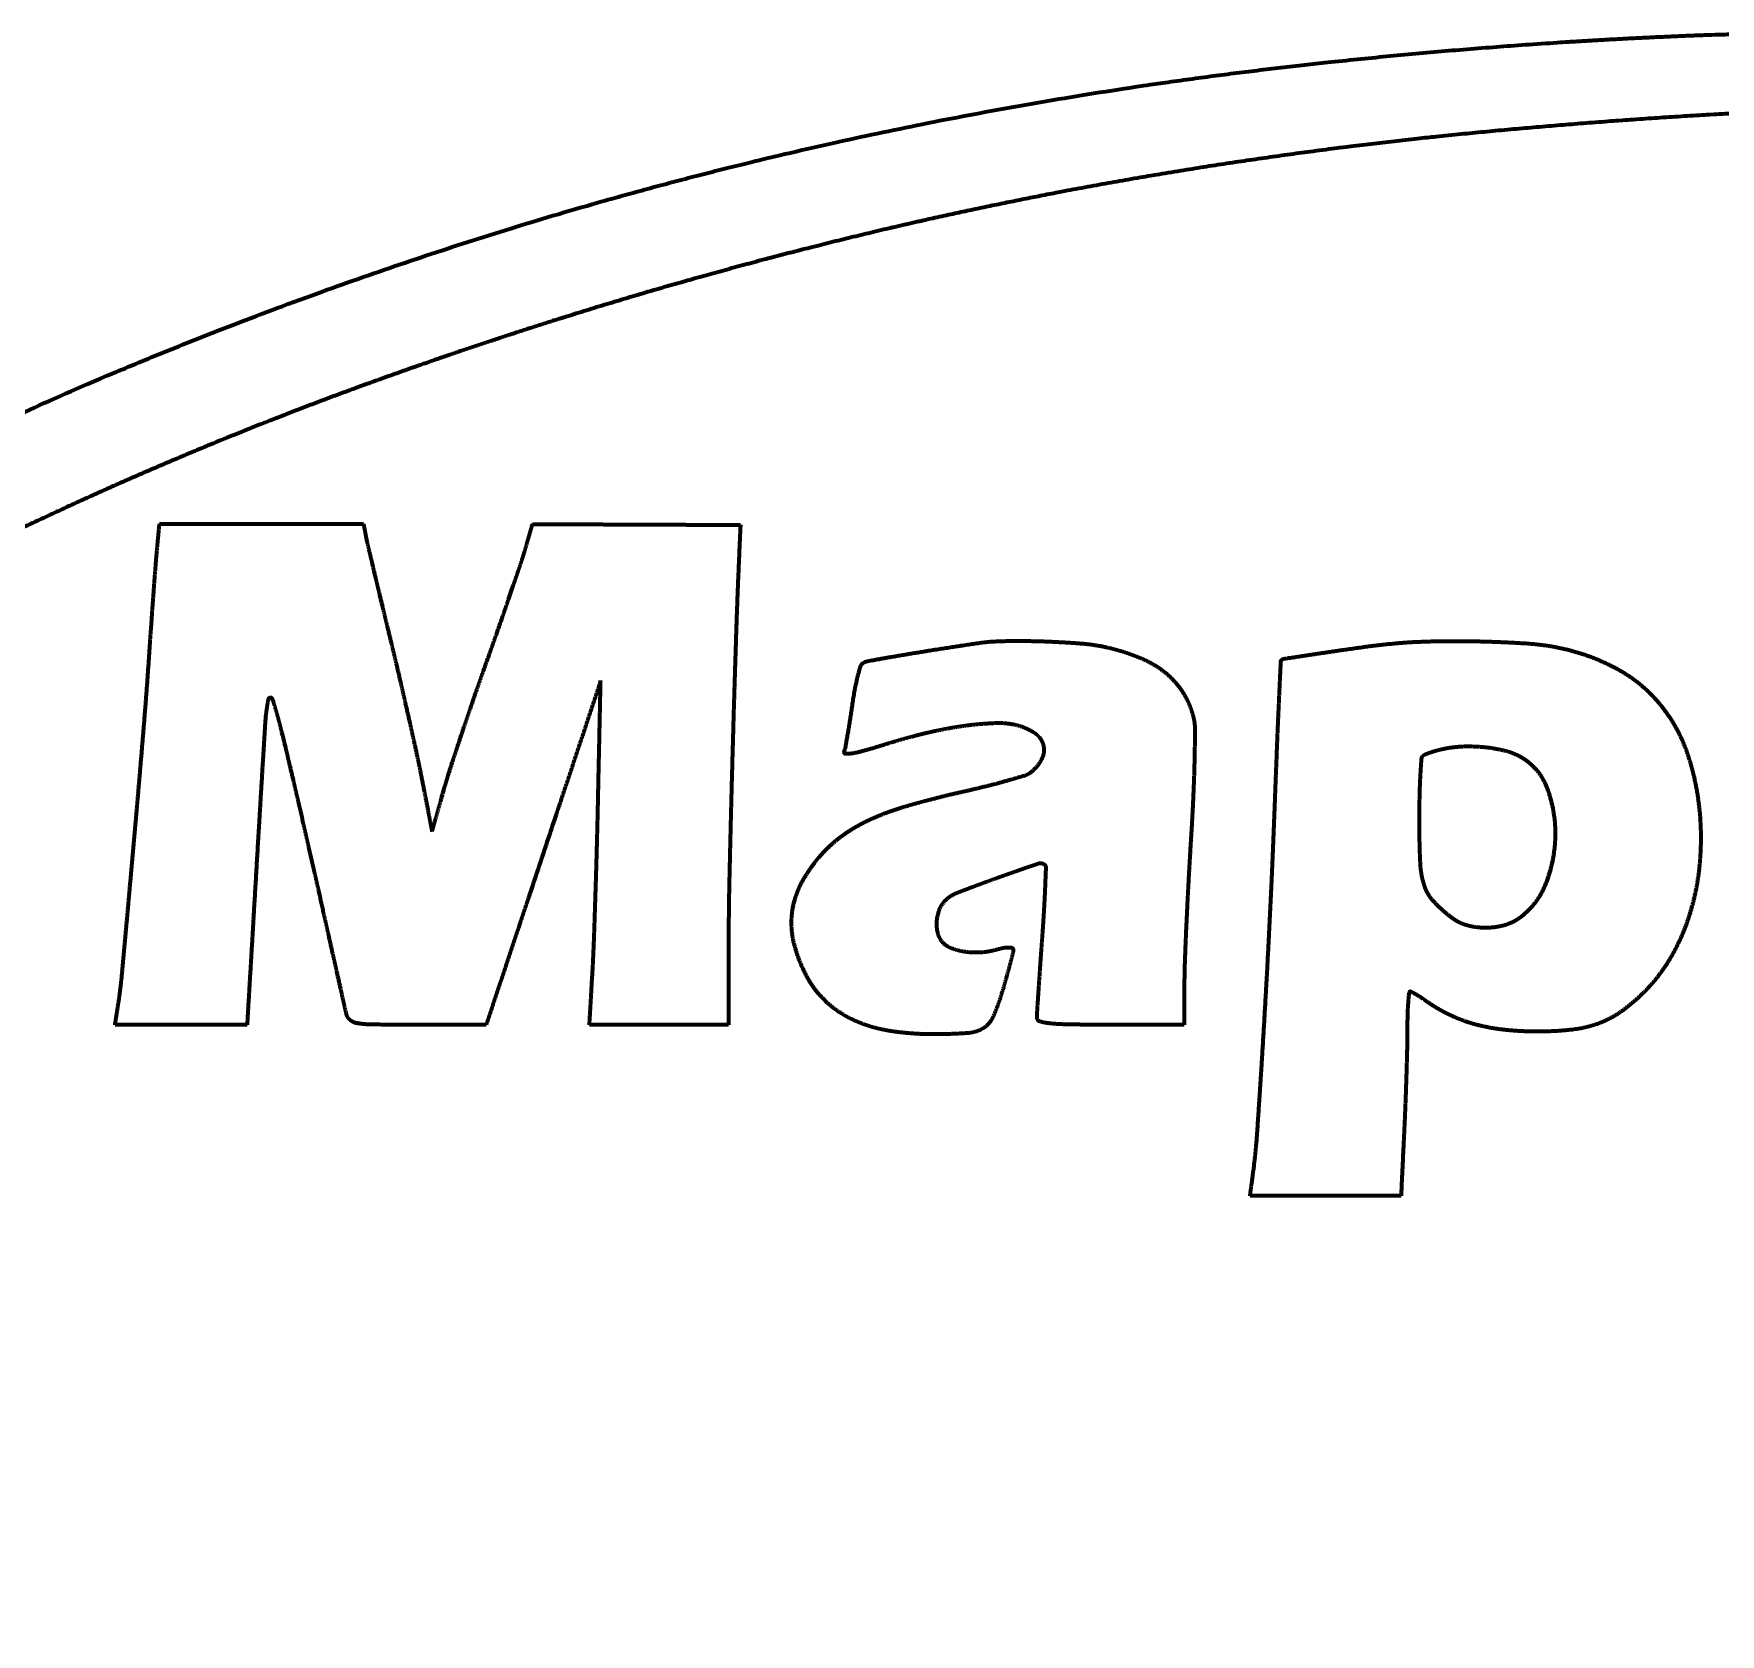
# Model space of a CAD drawing. Header units: inches. Extents: x -3022 to 7311, y 343 to 5680.
# Drawn here: x 3211.66 to 3241.74, y 2512.69 to 2541.22 of the extents above; entities that cross this region are included whole.
import ezdxf

# ---------------------------------------------------------------- set-up
doc = ezdxf.new("R2010")
doc.units = ezdxf.units.IN

msp = doc.modelspace()

# ---------------------------------------------------------------- linework, layer by layer
at = {"linetype": 'Continuous', "lineweight": 70}
for points, weights, degree, knots in [([(3271.572, 2537.435), (3271.515, 2537.448), (3271.459, 2537.461), (3271.138, 2537.533), (3270.873, 2537.585), (3269.872, 2537.755), (3269.138, 2537.878), (3267.655, 2538.123), (3266.906, 2538.245), (3265.599, 2538.453), (3265.041, 2538.538), (3262.69, 2538.878), (3260.894, 2539.103), (3257.345, 2539.477), (3255.593, 2539.625), (3252.167, 2539.841), (3250.492, 2539.91), (3247.255, 2539.971), (3245.693, 2539.958), (3241.908, 2539.823), (3239.686, 2539.678), (3235.426, 2539.274), (3233.391, 2539.003), (3229.408, 2538.319), (3227.463, 2537.907), (3223.568, 2536.919), (3221.62, 2536.349), (3218.828, 2535.418), (3217.966, 2535.115), (3216.294, 2534.496), (3215.485, 2534.178), (3213.867, 2533.507), (3213.057, 2533.154), (3211.386, 2532.386), (3210.523, 2531.974), (3208.566, 2531.004), (3207.476, 2530.44), (3205.346, 2529.295), (3204.307, 2528.712), (3202.045, 2527.387), (3200.821, 2526.646), (3197.877, 2524.811), (3196.152, 2523.723), (3193.077, 2521.762), (3191.718, 2520.902), (3189.491, 2519.5), (3188.621, 2518.965), (3187.069, 2518.033), (3186.386, 2517.638), (3185.019, 2516.873), (3184.334, 2516.505), (3182.812, 2515.718), (3181.967, 2515.315), (3180.31, 2514.588), (3179.497, 2514.269), (3177.906, 2513.716), (3177.129, 2513.482), (3175.614, 2513.094), (3174.877, 2512.947), (3173.758, 2512.784), (3173.38, 2512.747), (3172.539, 2512.704), (3172.076, 2512.693), (3171.155, 2512.693), (3170.697, 2512.705), (3169.882, 2512.747), (3169.526, 2512.785), (3168.184, 2512.998), (3167.211, 2513.232), (3166.261, 2513.544), (3165.329, 2513.849), (3164.427, 2514.232), (3163.561, 2514.689), (3162.67, 2515.159), (3161.822, 2515.701), (3160.162, 2516.963), (3159.349, 2517.672), (3158.153, 2518.864), (3157.734, 2519.306), (3156.948, 2520.183), (3156.584, 2520.62), (3155.878, 2521.53), (3155.536, 2522.004), (3154.843, 2523.035), (3154.489, 2523.59), (3153.946, 2524.488), (3153.751, 2524.828), (3153.3, 2525.66), (3153.04, 2526.149), (3152.507, 2527.174), (3152.23, 2527.708), (3151.954, 2528.243), (3151.936, 2528.278), (3151.942, 2528.317), (3151.97, 2528.344), (3151.976, 2528.351), (3151.986, 2528.35), (3151.991, 2528.342), (3152.047, 2528.253), (3152.102, 2528.164), (3152.22, 2527.972), (3152.283, 2527.868), (3152.417, 2527.637), (3152.49, 2527.511), (3153.22, 2526.215), (3153.937, 2525.079), (3155.439, 2522.939), (3156.228, 2521.942), (3157.861, 2520.11), (3158.702, 2519.278), (3160.406, 2517.788), (3161.275, 2517.146), (3162.643, 2516.299), (3163.105, 2516.04), (3164.061, 2515.56), (3164.554, 2515.337), (3165.546, 2514.939), (3166.044, 2514.763), (3167.019, 2514.465), (3167.495, 2514.347), (3167.978, 2514.254), (3169.336, 2513.992), (3170.716, 2513.903), (3172.097, 2513.989), (3173.532, 2514.078), (3174.948, 2514.328), (3176.327, 2514.735), (3177.962, 2515.217), (3179.547, 2515.844), (3183.027, 2517.595), (3184.94, 2518.662), (3187.152, 2520.023), (3187.497, 2520.239), (3188.252, 2520.719), (3188.664, 2520.983), (3189.697, 2521.651), (3190.32, 2522.056), (3192.134, 2523.24), (3193.326, 2524.019), (3195.578, 2525.491), (3196.641, 2526.178), (3198.591, 2527.422), (3199.479, 2527.977), (3201.181, 2529.016), (3201.994, 2529.501), (3203.64, 2530.456), (3204.471, 2530.927), (3205.837, 2531.681), (3206.372, 2531.964), (3207.63, 2532.603), (3208.353, 2532.963), (3209.796, 2533.67), (3210.517, 2534.016), (3211.76, 2534.602), (3212.283, 2534.836), (3215.009, 2535.995), (3217.248, 2536.826), (3221.782, 2538.271), (3224.072, 2538.881), (3228.762, 2539.893), (3231.157, 2540.294), (3236.115, 2540.888), (3238.671, 2541.092), (3241.836, 2541.219), (3242.44, 2541.228), (3243.989, 2541.216), (3244.933, 2541.202), (3246.835, 2541.161), (3247.794, 2541.133), (3249.439, 2541.075), (3250.124, 2541.037), (3250.809, 2540.987)], [0.500028842012, 0.500028842012, 0.500028842012, 0.49990993454, 0.49990993454, 0.500028206926, 0.500028206926, 0.500027327896, 0.500027327896, 0.500020306907, 0.500020306907, 0.49996674968, 0.49996674968, 0.499954897266, 0.499954897266, 0.499947872216, 0.499947872216, 0.499905551037, 0.499905551037, 0.499883055807, 0.499883055807, 0.499792231719, 0.499792231719, 0.499773940632, 0.499773940632, 0.499803958143, 0.499803958143, 0.499983511469, 0.499983511469, 0.499967570397, 0.499967570397, 0.499969836855, 0.499969836855, 0.49999224639, 0.49999224639, 0.499982937989, 0.499982937989, 0.499973806451, 0.499973806451, 0.499996723387, 0.499996723387, 0.500024715037, 0.500024715037, 0.500027453769, 0.500027453769, 0.500010452456, 0.500010452456, 0.499988344513, 0.499988344513, 0.499984734416, 0.499984734416, 0.499859741035, 0.499859741035, 0.499772165641, 0.499772165641, 0.499731419008, 0.499731419008, 0.499559423038, 0.499559423038, 0.499666780446, 0.499666780446, 0.499918789299, 0.499918789299, 0.499918892039, 0.499918892039, 0.499564850303, 0.499564850303, 0.498972995834, 0.498972995834, 0.500028842012, 0.498832867725, 0.498832867725, 0.500028842012, 0.498906283356, 0.498906283356, 0.499287120527, 0.499287120527, 0.499893163609, 0.499893163609, 0.499822434289, 0.499822434289, 0.499836242554, 0.499836242554, 0.499934379805, 0.499934379805, 0.499935455777, 0.499935455777, 0.500016243918, 0.500016243918, 0.500028611503, 0.500028611503, 0.500028842012, 0.435794288113, 0.435794288113, 0.500028842012, 0.374186246908, 0.374186246908, 0.500028842012, 0.500027229907, 0.500027229907, 0.500003945292, 0.500003945292, 0.500020163182, 0.500020163182, 0.499624081461, 0.499624081461, 0.499467725914, 0.499467725914, 0.499381762254, 0.499381762254, 0.498914889926, 0.498914889926, 0.499697758003, 0.499697758003, 0.499738051905, 0.499738051905, 0.499725706688, 0.499725706688, 0.499560729865, 0.499560729865, 0.500028842012, 0.49736967995, 0.49736967995, 0.500028842012, 0.497925029837, 0.497925029837, 0.500028842012, 0.498691632887, 0.498691632887, 0.499724398278, 0.499724398278, 0.500020473069, 0.500020473069, 0.500025999044, 0.500025999044, 0.500028065808, 0.500028065808, 0.500028820171, 0.500028820171, 0.500023637462, 0.500023637462, 0.500012762859, 0.500012762859, 0.500008128477, 0.500008128477, 0.500009221042, 0.500009221042, 0.499979547613, 0.499979547613, 0.500019764212, 0.500019764212, 0.500019920975, 0.500019920975, 0.499967173544, 0.499967173544, 0.499663762533, 0.499663762533, 0.499645871572, 0.499645871572, 0.499666159219, 0.499666159219, 0.499766988665, 0.499766988665, 0.499932337733, 0.499932337733, 0.500021256909, 0.500021256909, 0.500020660968, 0.500020660968, 0.499971666204, 0.499971666204, 0.500028842012], 3, [0, 0, 0, 0, 0.000858, 0.000858, 0.004871, 0.004871, 0.015909, 0.015909, 0.027164, 0.027164, 0.035539, 0.035539, 0.062379, 0.062379, 0.088446, 0.088446, 0.113283, 0.113283, 0.136431, 0.136431, 0.169412, 0.169412, 0.199818, 0.199818, 0.229241, 0.229241, 0.259272, 0.259272, 0.27279, 0.27279, 0.285643, 0.285643, 0.298702, 0.298702, 0.312844, 0.312844, 0.330996, 0.330996, 0.348605, 0.348605, 0.369756, 0.369756, 0.399898, 0.399898, 0.423682, 0.423682, 0.438788, 0.438788, 0.450448, 0.450448, 0.461942, 0.461942, 0.475773, 0.475773, 0.488668, 0.488668, 0.500645, 0.500645, 0.511735, 0.511735, 0.517321, 0.517321, 0.524148, 0.524148, 0.530887, 0.530887, 0.536162, 0.536162, 0.550852, 0.550852, 0.550852, 0.565207, 0.565207, 0.565207, 0.579922, 0.579922, 0.595663, 0.595663, 0.604555, 0.604555, 0.612842, 0.612842, 0.621358, 0.621358, 0.63095, 0.63095, 0.636663, 0.636663, 0.644732, 0.644732, 0.653504, 0.653504, 0.653504, 0.654001, 0.654001, 0.654001, 0.654094, 0.654094, 0.654094, 0.655086, 0.655086, 0.656243, 0.656243, 0.657623, 0.657623, 0.670374, 0.670374, 0.682437, 0.682437, 0.693641, 0.693641, 0.703853, 0.703853, 0.708852, 0.708852, 0.713958, 0.713958, 0.718939, 0.718939, 0.723569, 0.723569, 0.723569, 0.736538, 0.736538, 0.736538, 0.749961, 0.749961, 0.749961, 0.765836, 0.765836, 0.786217, 0.786217, 0.790004, 0.790004, 0.794547, 0.794547, 0.80146, 0.80146, 0.814708, 0.814708, 0.826489, 0.826489, 0.836231, 0.836231, 0.845042, 0.845042, 0.853933, 0.853933, 0.859558, 0.859558, 0.867067, 0.867067, 0.874508, 0.874508, 0.879844, 0.879844, 0.902046, 0.902046, 0.924054, 0.924054, 0.946594, 0.946594, 0.970379, 0.970379, 0.975983, 0.975983, 0.984738, 0.984738, 0.993634, 0.993634, 1, 1, 1, 1]), ([(3213.114, 2523.557), (3213.127, 2523.637), (3213.14, 2523.716), (3213.152, 2523.795), (3213.189, 2524.027), (3213.21, 2524.179), (3213.227, 2524.332), (3213.291, 2525.023), (3213.34, 2525.562), (3213.388, 2526.1), (3213.484, 2527.168), (3213.53, 2527.697), (3213.575, 2528.226), (3213.649, 2529.106), (3213.676, 2529.456), (3213.702, 2529.807), (3213.734, 2530.293), (3213.743, 2530.428), (3213.753, 2530.563), (3213.772, 2530.832), (3213.781, 2530.966), (3213.791, 2531.1), (3213.81, 2531.35), (3213.818, 2531.467), (3213.827, 2531.583), (3213.842, 2531.769), (3213.847, 2531.839), (3213.853, 2531.908), (3213.871, 2532.105), (3213.883, 2532.232), (3213.895, 2532.359), (3213.907, 2532.486)], [0.500060786338, 0.500060786338, 0.500060786338, 0.500060786338, 0.499926768405, 0.499882095761, 0.499926768405, 0.5000605385, 0.500060455887, 0.5000605385, 0.500059930803, 0.500059645625, 0.500059930803, 0.500051707339, 0.500048681006, 0.500051707339, 0.500060403479, 0.50006027586, 0.500060403479, 0.50006038935, 0.50006025702, 0.50006038935, 0.50006041218, 0.500060287461, 0.50006041218, 0.500053977553, 0.500051707958, 0.500053977553, 0.500060786338, 0.500060786338, 0.500060786338, 0.500060786338], 4, [0, 0, 0, 0, 0, 0.035851, 0.035851, 0.035851, 0.104471, 0.104471, 0.104471, 0.345707, 0.345707, 0.345707, 0.582658, 0.582658, 0.582658, 0.739616, 0.739616, 0.739616, 0.799927, 0.799927, 0.799927, 0.859883, 0.859883, 0.859883, 0.912003, 0.912003, 0.912003, 0.943123, 0.943123, 0.943123, 1, 1, 1, 1, 1]), ([(3218.768, 2527.004), (3218.818, 2527.181), (3218.868, 2527.359), (3218.918, 2527.536), (3218.995, 2527.808), (3219.023, 2527.903), (3219.052, 2527.997), (3219.13, 2528.24), (3219.179, 2528.389), (3219.228, 2528.538), (3219.335, 2528.857), (3219.392, 2529.026), (3219.45, 2529.195), (3219.566, 2529.531), (3219.624, 2529.698), (3219.683, 2529.865), (3219.8, 2530.193), (3219.857, 2530.354), (3219.914, 2530.516), (3220.024, 2530.831), (3220.077, 2530.984), (3220.13, 2531.138), (3220.227, 2531.421), (3220.271, 2531.55), (3220.315, 2531.68), (3220.38, 2531.872), (3220.4, 2531.935), (3220.419, 2531.998), (3220.467, 2532.167), (3220.498, 2532.273), (3220.528, 2532.378), (3220.558, 2532.484)], [0.500060786338, 0.500060786338, 0.500060786338, 0.500060786338, 0.500017465393, 0.500003025078, 0.500017465393, 0.50005772812, 0.500056708715, 0.50005772812, 0.500057640943, 0.500056592479, 0.500057640943, 0.500057455175, 0.500056344787, 0.500057455175, 0.500059695443, 0.500059331812, 0.500059695443, 0.500059263645, 0.500058756081, 0.500059263645, 0.500059626435, 0.500059239801, 0.500059626435, 0.500000297302, 0.499980134289, 0.500000297302, 0.500060786338, 0.500060786338, 0.500060786338, 0.500060786338], 4, [0, 0, 0, 0, 0, 0.127903, 0.127903, 0.127903, 0.196192, 0.196192, 0.196192, 0.305103, 0.305103, 0.305103, 0.428978, 0.428978, 0.428978, 0.551674, 0.551674, 0.551674, 0.670591, 0.670591, 0.670591, 0.78309, 0.78309, 0.78309, 0.878075, 0.878075, 0.878075, 0.923808, 0.923808, 0.923808, 1, 1, 1, 1, 1]), ([(3224.265, 2532.469), (3224.26, 2532.366), (3224.255, 2532.262), (3224.251, 2532.158), (3224.228, 2531.655), (3224.212, 2531.255), (3224.197, 2530.856), (3224.167, 2529.912), (3224.15, 2529.367), (3224.134, 2528.823), (3224.105, 2527.749), (3224.091, 2527.22), (3224.079, 2526.692), (3224.06, 2525.866), (3224.055, 2525.569), (3224.053, 2525.273), (3224.053, 2524.621), (3224.053, 2524.267), (3224.053, 2523.912), (3224.053, 2523.557)], [0.500060786338, 0.500060786338, 0.500060786338, 0.500060786338, 0.500055877945, 0.500054241814, 0.500055877945, 0.500059979791, 0.500059710942, 0.500059979791, 0.500060139876, 0.500059924388, 0.500060139876, 0.500044676411, 0.500039306435, 0.500044676411, 0.500060786338, 0.500060786338, 0.500060786338, 0.500060786338], 4, [0, 0, 0, 0, 0, 0.046603, 0.046603, 0.046603, 0.225989, 0.225989, 0.225989, 0.470421, 0.470421, 0.470421, 0.707753, 0.707753, 0.707753, 0.840889, 0.840889, 0.840889, 1, 1, 1, 1, 1]), ([(3217.584, 2532.274), (3217.591, 2532.238), (3217.598, 2532.202), (3217.606, 2532.166), (3217.642, 2532.014), (3217.669, 2531.897), (3217.697, 2531.781), (3217.757, 2531.526), (3217.79, 2531.388), (3217.823, 2531.25), (3217.894, 2530.958), (3217.931, 2530.804), (3217.968, 2530.651), (3218.046, 2530.329), (3218.087, 2530.162), (3218.126, 2529.994), (3218.208, 2529.647), (3218.249, 2529.468), (3218.29, 2529.288), (3218.368, 2528.942), (3218.405, 2528.777), (3218.442, 2528.611), (3218.504, 2528.326), (3218.529, 2528.207), (3218.554, 2528.087), (3218.625, 2527.727), (3218.673, 2527.486), (3218.72, 2527.245), (3218.768, 2527.004)], [0.500060786338, 0.5, 0.499979737887, 0.5, 0.500060628397, 0.50006057575, 0.500060628397, 0.500060383985, 0.500060249867, 0.500060383985, 0.500060575062, 0.500060504637, 0.500060575062, 0.50005813873, 0.500057256194, 0.50005813873, 0.500059026442, 0.50005843981, 0.500059026442, 0.500058992508, 0.500058394565, 0.500058992508, 0.500048489305, 0.500044390294, 0.500048489305, 0.500060786338, 0.500060786338, 0.500060786338, 0.500060786338], 4, [0, 0, 0, 0, 0, 0.027261, 0.027261, 0.027261, 0.115755, 0.115755, 0.115755, 0.220956, 0.220956, 0.220956, 0.338125, 0.338125, 0.338125, 0.465645, 0.465645, 0.465645, 0.602175, 0.602175, 0.602175, 0.727885, 0.727885, 0.727885, 0.818174, 0.818174, 0.818174, 1, 1, 1, 1, 1]), ([(3232.177, 2523.557), (3231.74, 2523.557), (3231.303, 2523.557), (3230.626, 2523.557), (3230.387, 2523.559), (3230.031, 2523.563), (3229.914, 2523.569), (3229.732, 2523.587), (3229.668, 2523.598), (3229.605, 2523.615), (3229.574, 2523.624), (3229.554, 2523.65), (3229.554, 2523.683), (3229.554, 2523.712), (3229.555, 2523.742), (3229.565, 2523.897), (3229.573, 2524.021), (3229.591, 2524.293), (3229.601, 2524.439), (3229.623, 2524.752), (3229.635, 2524.918), (3229.659, 2525.248), (3229.67, 2525.413), (3229.688, 2525.717), (3229.696, 2525.857), (3229.706, 2526.12), (3229.711, 2526.242), (3229.716, 2526.364), (3229.716, 2526.377), (3229.711, 2526.39), (3229.701, 2526.4), (3229.668, 2526.433), (3229.622, 2526.444), (3229.578, 2526.429), (3229.326, 2526.344), (3229.076, 2526.256), (3228.586, 2526.081), (3228.347, 2525.992), (3228.11, 2525.9), (3228.03, 2525.869), (3227.96, 2525.82), (3227.903, 2525.757), (3227.86, 2525.709), (3227.827, 2525.655), (3227.804, 2525.595), (3227.78, 2525.531), (3227.765, 2525.464), (3227.761, 2525.395), (3227.757, 2525.328), (3227.763, 2525.262), (3227.78, 2525.197), (3227.794, 2525.14), (3227.821, 2525.087), (3227.859, 2525.041), (3227.9, 2524.991), (3227.953, 2524.954), (3228.013, 2524.93), (3228.093, 2524.9), (3228.175, 2524.878), (3228.26, 2524.865), (3228.354, 2524.851), (3228.45, 2524.847), (3228.546, 2524.852), (3228.64, 2524.857), (3228.732, 2524.872), (3228.865, 2524.909), (3228.907, 2524.919), (3228.982, 2524.934), (3229.015, 2524.937), (3229.047, 2524.938), (3229.069, 2524.938), (3229.09, 2524.936), (3229.11, 2524.93), (3229.123, 2524.926), (3229.131, 2524.916), (3229.131, 2524.903), (3229.131, 2524.884), (3229.128, 2524.866), (3229.124, 2524.848), (3229.108, 2524.785), (3229.092, 2524.721), (3229.055, 2524.583), (3229.035, 2524.507), (3228.99, 2524.348), (3228.966, 2524.264), (3228.894, 2524.02), (3228.838, 2523.861), (3228.773, 2523.707), (3228.737, 2523.621), (3228.677, 2523.55), (3228.599, 2523.5), (3228.515, 2523.447), (3228.42, 2523.416), (3228.321, 2523.409), (3228.114, 2523.395), (3227.907, 2523.388), (3227.438, 2523.388), (3227.178, 2523.409), (3226.919, 2523.45), (3226.702, 2523.485), (3226.491, 2523.548), (3226.291, 2523.639), (3226.114, 2523.719), (3225.951, 2523.826), (3225.808, 2523.957), (3225.667, 2524.086), (3225.549, 2524.236), (3225.459, 2524.404), (3225.357, 2524.591), (3225.279, 2524.79), (3225.225, 2524.996), (3225.179, 2525.177), (3225.166, 2525.363), (3225.187, 2525.549), (3225.209, 2525.733), (3225.264, 2525.911), (3225.35, 2526.076), (3225.449, 2526.264), (3225.57, 2526.437), (3225.711, 2526.595), (3225.831, 2526.728), (3225.965, 2526.847), (3226.112, 2526.949), (3226.267, 2527.058), (3226.432, 2527.151), (3226.605, 2527.229), (3226.82, 2527.324), (3227.041, 2527.405), (3227.581, 2527.558), (3227.896, 2527.639), (3228.359, 2527.743), (3228.505, 2527.778), (3228.779, 2527.846), (3228.908, 2527.88), (3229.143, 2527.947), (3229.25, 2527.978), (3229.357, 2528.011), (3229.39, 2528.021), (3229.42, 2528.037), (3229.446, 2528.059), (3229.527, 2528.126), (3229.594, 2528.207), (3229.643, 2528.3), (3229.683, 2528.375), (3229.693, 2528.459), (3229.671, 2528.541), (3229.648, 2528.626), (3229.597, 2528.698), (3229.524, 2528.748), (3229.433, 2528.811), (3229.331, 2528.858), (3229.224, 2528.887), (3229.094, 2528.922), (3228.96, 2528.937), (3228.826, 2528.933), (3228.634, 2528.926), (3228.443, 2528.91), (3228.025, 2528.851), (3227.8, 2528.809), (3227.33, 2528.697), (3227.086, 2528.63), (3226.722, 2528.516), (3226.599, 2528.479), (3226.404, 2528.423), (3226.331, 2528.406), (3226.258, 2528.394), (3226.219, 2528.387), (3226.18, 2528.386), (3226.142, 2528.389), (3226.121, 2528.391), (3226.109, 2528.409), (3226.117, 2528.429), (3226.127, 2528.455), (3226.134, 2528.481), (3226.153, 2528.579), (3226.166, 2528.651), (3226.193, 2528.808), (3226.207, 2528.894), (3226.235, 2529.074), (3226.249, 2529.169), (3226.275, 2529.357), (3226.291, 2529.45), (3226.324, 2529.624), (3226.342, 2529.704), (3226.38, 2529.847), (3226.399, 2529.91), (3226.42, 2529.972), (3226.427, 2529.994), (3226.443, 2530.011), (3226.465, 2530.02), (3226.502, 2530.034), (3226.541, 2530.045), (3226.58, 2530.051), (3226.75, 2530.081), (3226.921, 2530.111), (3227.298, 2530.175), (3227.505, 2530.209), (3227.959, 2530.281), (3228.206, 2530.319), (3228.619, 2530.382), (3228.786, 2530.396), (3229.188, 2530.403), (3229.422, 2530.402), (3229.889, 2530.387), (3230.122, 2530.373), (3230.512, 2530.342), (3230.669, 2530.317), (3230.823, 2530.281)], [0.500912413762, 0.500912413762, 0.500912413762, 0.500906366748, 0.500906366748, 0.500623974233, 0.500623974233, 0.499699043808, 0.499699043808, 0.500912413762, 0.432301962453, 0.432301962453, 0.500912413762, 0.500739164616, 0.500739164616, 0.500912257952, 0.500912257952, 0.500911799523, 0.500911799523, 0.500912121066, 0.500912121066, 0.500906261796, 0.500906261796, 0.50089669737, 0.50089669737, 0.500911381851, 0.500911381851, 0.500912413762, 0.473120876722, 0.473120876722, 0.500912413762, 0.450554823373, 0.450554823373, 0.500912413762, 0.500901480615, 0.500901480615, 0.50088011775, 0.50088011775, 0.500912413762, 0.491966238132, 0.491966238132, 0.500912413762, 0.495108984242, 0.495108984242, 0.500912413762, 0.497130778597, 0.497130778597, 0.500912413762, 0.496910659565, 0.496910659565, 0.500912413762, 0.492729236754, 0.492729236754, 0.500912413762, 0.490072768912, 0.490072768912, 0.500912413762, 0.498907350842, 0.498907350842, 0.500912413762, 0.499207028344, 0.499207028344, 0.500912413762, 0.498984559281, 0.498984559281, 0.500679267707, 0.500679267707, 0.499605209767, 0.499605209767, 0.500912413762, 0.497468724634, 0.497468724634, 0.500912413762, 0.432718555249, 0.432718555249, 0.500912413762, 0.498394444577, 0.498394444577, 0.500912413762, 0.500908005921, 0.500908005921, 0.500899430845, 0.500899430845, 0.500905933204, 0.500905933204, 0.500385050265, 0.500385050265, 0.500912413762, 0.485792061211, 0.485792061211, 0.500912413762, 0.490495998301, 0.490495998301, 0.500912413762, 0.500723627017, 0.500723627017, 0.499863433996, 0.499863433996, 0.500912413762, 0.497944425187, 0.497944425187, 0.500912413762, 0.49679477542, 0.49679477542, 0.500912413762, 0.496265100367, 0.496265100367, 0.500912413762, 0.498422016323, 0.498422016323, 0.500912413762, 0.495295893948, 0.495295893948, 0.500912413762, 0.495246561442, 0.495246561442, 0.500912413762, 0.498336707106, 0.498336707106, 0.500912413762, 0.498753798243, 0.498753798243, 0.500912413762, 0.499380528814, 0.499380528814, 0.500912413762, 0.50006997498, 0.50006997498, 0.500784045755, 0.500784045755, 0.500891611477, 0.500891611477, 0.50087131207, 0.50087131207, 0.500895883644, 0.500895883644, 0.500912413762, 0.494343504514, 0.494343504514, 0.500912413762, 0.494678226495, 0.494678226495, 0.500912413762, 0.477485626212, 0.477485626212, 0.500912413762, 0.480259010548, 0.480259010548, 0.500912413762, 0.496152077053, 0.496152077053, 0.500912413762, 0.497253070146, 0.497253070146, 0.500912413762, 0.500449009168, 0.500449009168, 0.500538429098, 0.500538429098, 0.500705218231, 0.500705218231, 0.500888049202, 0.500888049202, 0.50041490854, 0.50041490854, 0.500912413762, 0.498017916938, 0.498017916938, 0.500912413762, 0.368727465099, 0.368727465099, 0.500912413762, 0.499558669412, 0.499558669412, 0.500904334821, 0.500904334821, 0.500897408366, 0.500897408366, 0.500903758108, 0.500903758108, 0.500813525213, 0.500813525213, 0.500679542011, 0.500679542011, 0.500773102928, 0.500773102928, 0.500912413762, 0.468801633763, 0.468801633763, 0.500912413762, 0.499355693671, 0.499355693671, 0.500912413762, 0.500911250044, 0.500911250044, 0.500907846658, 0.500907846658, 0.500910817447, 0.500910817447, 0.500169381624, 0.500169381624, 0.500807856205, 0.500807856205, 0.500810446604, 0.500810446604, 0.499986620798, 0.499986620798, 0.500912413762], 3, [0, 0, 0, 0, 0.074357, 0.074357, 0.115027, 0.115027, 0.134979, 0.134979, 0.146008, 0.146008, 0.146008, 0.150781, 0.150781, 0.150781, 0.155158, 0.155158, 0.173422, 0.173422, 0.194935, 0.194935, 0.219291, 0.219291, 0.243344, 0.243344, 0.26389, 0.26389, 0.281757, 0.281757, 0.281757, 0.283657, 0.283657, 0.283657, 0.289506, 0.289506, 0.289506, 0.322471, 0.322471, 0.354133, 0.354133, 0.354133, 0.364551, 0.364551, 0.364551, 0.372273, 0.372273, 0.372273, 0.380489, 0.380489, 0.380489, 0.38842, 0.38842, 0.38842, 0.395367, 0.395367, 0.395367, 0.402738, 0.402738, 0.402738, 0.412454, 0.412454, 0.412454, 0.423324, 0.423324, 0.423324, 0.433935, 0.433935, 0.438875, 0.438875, 0.442548, 0.442548, 0.442548, 0.44492, 0.44492, 0.44492, 0.44619, 0.44619, 0.44619, 0.447963, 0.447963, 0.447963, 0.454262, 0.454262, 0.461742, 0.461742, 0.470145, 0.470145, 0.486275, 0.486275, 0.486275, 0.494917, 0.494917, 0.494917, 0.503994, 0.503994, 0.503994, 0.52289, 0.52289, 0.546696, 0.546696, 0.546696, 0.566595, 0.566595, 0.566595, 0.584041, 0.584041, 0.584041, 0.600987, 0.600987, 0.600987, 0.619854, 0.619854, 0.619854, 0.636176, 0.636176, 0.636176, 0.652267, 0.652267, 0.652267, 0.670485, 0.670485, 0.670485, 0.685816, 0.685816, 0.685816, 0.701992, 0.701992, 0.701992, 0.722077, 0.722077, 0.749799, 0.749799, 0.762531, 0.762531, 0.77389, 0.77389, 0.783389, 0.783389, 0.783389, 0.786272, 0.786272, 0.786272, 0.794982, 0.794982, 0.794982, 0.80172, 0.80172, 0.80172, 0.808399, 0.808399, 0.808399, 0.816768, 0.816768, 0.816768, 0.826818, 0.826818, 0.826818, 0.841124, 0.841124, 0.858217, 0.858217, 0.877073, 0.877073, 0.886614, 0.886614, 0.892181, 0.892181, 0.892181, 0.895059, 0.895059, 0.895059, 0.896216, 0.896216, 0.896216, 0.897692, 0.897692, 0.901646, 0.901646, 0.90637, 0.90637, 0.911551, 0.911551, 0.91669, 0.91669, 0.92114, 0.92114, 0.924708, 0.924708, 0.924708, 0.925899, 0.925899, 0.925899, 0.92791, 0.92791, 0.92791, 0.93667, 0.93667, 0.947276, 0.947276, 0.959936, 0.959936, 0.968394, 0.968394, 0.98024, 0.98024, 0.991993, 0.991993, 1, 1, 1, 1]), ([(3230.823, 2530.281), (3231.027, 2530.233), (3231.225, 2530.168), (3231.418, 2530.086), (3231.579, 2530.018), (3231.729, 2529.927), (3231.863, 2529.815), (3231.985, 2529.714), (3232.087, 2529.595), (3232.169, 2529.46), (3232.251, 2529.323), (3232.311, 2529.175), (3232.346, 2529.018), (3232.361, 2528.953), (3232.368, 2528.887), (3232.367, 2528.82), (3232.366, 2528.636), (3232.364, 2528.452), (3232.355, 2528.048), (3232.347, 2527.828), (3232.326, 2527.365), (3232.313, 2527.122), (3232.282, 2526.627), (3232.267, 2526.374), (3232.24, 2525.868), (3232.227, 2525.615), (3232.205, 2525.141), (3232.196, 2524.92), (3232.183, 2524.566), (3232.18, 2524.432), (3232.179, 2524.051), (3232.178, 2523.804), (3232.177, 2523.557)], [0.500912413762, 0.499695862079, 0.499695862079, 0.500912413762, 0.497390149389, 0.497390149389, 0.500912413762, 0.496192158597, 0.496192158597, 0.500912413762, 0.496641477992, 0.496641477992, 0.500912413762, 0.498747067176, 0.498747067176, 0.500912413762, 0.500901005383, 0.500901005383, 0.500890470629, 0.500890470629, 0.50090024794, 0.50090024794, 0.500909420531, 0.500909420531, 0.500909397865, 0.500909397865, 0.500909540891, 0.500909540891, 0.500864185388, 0.500864185388, 0.500912413762, 0.500912413762, 0.500912413762], 3, [0, 0, 0, 0, 0.08484, 0.08484, 0.08484, 0.155425, 0.155425, 0.155425, 0.218305, 0.218305, 0.218305, 0.28167, 0.28167, 0.28167, 0.307998, 0.307998, 0.307998, 0.380495, 0.380495, 0.467321, 0.467321, 0.563143, 0.563143, 0.663066, 0.663066, 0.762869, 0.762869, 0.849918, 0.849918, 0.902724, 0.902724, 1, 1, 1, 1]), ([(3233.352, 2520.511), (3233.368, 2520.631), (3233.385, 2520.75), (3233.439, 2521.142), (3233.466, 2521.415), (3233.526, 2522.29), (3233.564, 2522.892), (3233.641, 2524.17), (3233.677, 2524.846), (3233.742, 2526.164), (3233.77, 2526.807), (3233.806, 2527.781), (3233.819, 2528.111), (3233.843, 2528.721), (3233.855, 2529.001), (3233.879, 2529.531), (3233.891, 2529.782), (3233.902, 2530.033), (3233.903, 2530.042), (3233.906, 2530.051), (3233.912, 2530.057), (3233.925, 2530.072), (3233.943, 2530.081), (3233.962, 2530.084), (3234.212, 2530.122), (3234.462, 2530.16), (3234.941, 2530.232), (3235.17, 2530.265), (3235.552, 2530.318), (3235.705, 2530.336), (3236.097, 2530.374), (3236.337, 2530.388), (3236.864, 2530.4), (3237.152, 2530.4), (3237.714, 2530.388), (3237.988, 2530.376), (3238.451, 2530.347), (3238.639, 2530.323), (3238.824, 2530.287)], [0.502818653362, 0.502818653362, 0.502818653362, 0.50262060395, 0.50262060395, 0.502815763993, 0.502815763993, 0.502814058352, 0.502814058352, 0.502812437223, 0.502812437223, 0.502818202569, 0.502818202569, 0.502817438745, 0.502817438745, 0.502818644649, 0.502818644649, 0.502818653362, 0.48305509948, 0.48305509948, 0.502818653362, 0.483464541534, 0.483464541534, 0.502818653362, 0.502818495661, 0.502818495661, 0.502811954597, 0.502811954597, 0.502750405628, 0.502750405628, 0.502585145585, 0.502585145585, 0.502739374522, 0.502739374522, 0.502743091126, 0.502743091126, 0.502162990201, 0.502162990201, 0.502818653362], 3, [0, 0, 0, 0, 0.025696, 0.025696, 0.083883, 0.083883, 0.211956, 0.211956, 0.35558, 0.35558, 0.492137, 0.492137, 0.562337, 0.562337, 0.621754, 0.621754, 0.675003, 0.675003, 0.675003, 0.676895, 0.676895, 0.676895, 0.680699, 0.680699, 0.680699, 0.730288, 0.730288, 0.775631, 0.775631, 0.805894, 0.805894, 0.852891, 0.852891, 0.909248, 0.909248, 0.963035, 0.963035, 1, 1, 1, 1]), ([(3238.824, 2530.287), (3239.19, 2530.217), (3239.541, 2530.093), (3239.87, 2529.918), (3240.172, 2529.758), (3240.437, 2529.542), (3240.654, 2529.279), (3240.878, 2529.008), (3241.048, 2528.7), (3241.157, 2528.365), (3241.281, 2527.986), (3241.355, 2527.594), (3241.379, 2527.196), (3241.397, 2526.9), (3241.389, 2526.603), (3241.355, 2526.309), (3241.322, 2526.026), (3241.261, 2525.748), (3241.172, 2525.477), (3241.089, 2525.221), (3240.979, 2524.976), (3240.844, 2524.744), (3240.717, 2524.526), (3240.563, 2524.326), (3240.385, 2524.148), (3240.256, 2524.019), (3240.116, 2523.901), (3239.968, 2523.795), (3239.842, 2523.705), (3239.705, 2523.633), (3239.559, 2523.579), (3239.404, 2523.523), (3239.243, 2523.485), (3239.08, 2523.468), (3238.867, 2523.445), (3238.654, 2523.435), (3238.243, 2523.437), (3238.048, 2523.449), (3237.682, 2523.491), (3237.514, 2523.524), (3237.349, 2523.57), (3237.195, 2523.614), (3237.046, 2523.67), (3236.903, 2523.739), (3236.757, 2523.809), (3236.619, 2523.891), (3236.457, 2524.006), (3236.426, 2524.028), (3236.367, 2524.066), (3236.338, 2524.084), (3236.285, 2524.115), (3236.26, 2524.129), (3236.236, 2524.142), (3236.226, 2524.147), (3236.216, 2524.15), (3236.205, 2524.15), (3236.194, 2524.15), (3236.186, 2524.142), (3236.185, 2524.131), (3236.179, 2524.073), (3236.174, 2524.014), (3236.164, 2523.883), (3236.16, 2523.812), (3236.156, 2523.656), (3236.155, 2523.571), (3236.155, 2523.375), (3236.154, 2523.264), (3236.148, 2522.994), (3236.143, 2522.836), (3236.133, 2522.504), (3236.127, 2522.331), (3236.114, 2521.994), (3236.107, 2521.83), (3236.081, 2521.281), (3236.062, 2520.896), (3236.044, 2520.511)], [0.502818653362, 0.499060448879, 0.499060448879, 0.502818653362, 0.496427470396, 0.496427470396, 0.502818653362, 0.496935513198, 0.496935513198, 0.502818653362, 0.500089579911, 0.500089579911, 0.502818653362, 0.501520102122, 0.501520102122, 0.502818653362, 0.501151836924, 0.501151836924, 0.502818653362, 0.500934551997, 0.500934551997, 0.502818653362, 0.500037899344, 0.500037899344, 0.502818653362, 0.501673473495, 0.501673473495, 0.502818653362, 0.499788995854, 0.499788995854, 0.502818653362, 0.500315765195, 0.500315765195, 0.502818653362, 0.502279529205, 0.502279529205, 0.502341733654, 0.502341733654, 0.501743673671, 0.501743673671, 0.502818653362, 0.501534361076, 0.501534361076, 0.502818653362, 0.501613172838, 0.501613172838, 0.502757795851, 0.502757795851, 0.502707417546, 0.502707417546, 0.50275304433, 0.50275304433, 0.502818653362, 0.492825679417, 0.492825679417, 0.502818653362, 0.415942101372, 0.415942101372, 0.502818653362, 0.502798358872, 0.502798358872, 0.502724825409, 0.502724825409, 0.502784649204, 0.502784649204, 0.502797629497, 0.502797629497, 0.502815933998, 0.502815933998, 0.502815977034, 0.502815977034, 0.502814890851, 0.502814890851, 0.502818653362, 0.502818653362, 0.502818653362], 3, [0, 0, 0, 0, 0.076807, 0.076807, 0.076807, 0.146364, 0.146364, 0.146364, 0.217102, 0.217102, 0.217102, 0.296893, 0.296893, 0.296893, 0.356116, 0.356116, 0.356116, 0.412754, 0.412754, 0.412754, 0.466026, 0.466026, 0.466026, 0.515712, 0.515712, 0.515712, 0.551565, 0.551565, 0.551565, 0.581876, 0.581876, 0.581876, 0.613942, 0.613942, 0.613942, 0.655461, 0.655461, 0.693558, 0.693558, 0.726749, 0.726749, 0.726749, 0.757562, 0.757562, 0.757562, 0.788626, 0.788626, 0.795813, 0.795813, 0.802309, 0.802309, 0.807681, 0.807681, 0.807681, 0.809704, 0.809704, 0.809704, 0.811423, 0.811423, 0.811423, 0.82065, 0.82065, 0.831816, 0.831816, 0.84506, 0.84506, 0.862419, 0.862419, 0.887126, 0.887126, 0.914205, 0.914205, 0.939787, 0.939787, 1, 1, 1, 1]), ([(3221.573, 2523.557), (3221.587, 2523.785), (3221.6, 2524.012), (3221.613, 2524.24), (3221.634, 2524.589), (3221.64, 2524.711), (3221.646, 2524.833), (3221.658, 2525.153), (3221.665, 2525.35), (3221.672, 2525.547), (3221.685, 2525.968), (3221.692, 2526.193), (3221.699, 2526.417), (3221.711, 2526.865), (3221.717, 2527.088), (3221.722, 2527.312), (3221.738, 2528.074), (3221.75, 2528.614), (3221.762, 2529.153), (3221.773, 2529.693)], [0.500060786338, 0.500060786338, 0.500060786338, 0.500060786338, 0.500047590698, 0.500043192151, 0.500047590698, 0.500059903112, 0.500059608703, 0.500059903112, 0.500059872277, 0.500059567589, 0.500059872277, 0.500059836782, 0.500059520264, 0.500059836782, 0.500060786338, 0.500060786338, 0.500060786338, 0.500060786338], 4, [0, 0, 0, 0, 0, 0.148441, 0.148441, 0.148441, 0.228124, 0.228124, 0.228124, 0.356525, 0.356525, 0.356525, 0.502928, 0.502928, 0.502928, 0.648413, 0.648413, 0.648413, 1, 1, 1, 1, 1]), ([(3219.731, 2523.557), (3219.425, 2523.557), (3219.12, 2523.557), (3218.814, 2523.557), (3218.31, 2523.557), (3218.112, 2523.558), (3217.913, 2523.559), (3217.646, 2523.562), (3217.578, 2523.565), (3217.51, 2523.572), (3217.442, 2523.583), (3217.406, 2523.588), (3217.371, 2523.599), (3217.339, 2523.617), (3217.311, 2523.639), (3217.285, 2523.659), (3217.263, 2523.685), (3217.249, 2523.715), (3217.241, 2523.748), (3217.233, 2523.782), (3217.225, 2523.816), (3217.217, 2523.85), (3217.179, 2524.02), (3217.148, 2524.156), (3217.118, 2524.293), (3217.051, 2524.59), (3217.015, 2524.751), (3216.978, 2524.912), (3216.902, 2525.255), (3216.861, 2525.436), (3216.82, 2525.618), (3216.736, 2525.997), (3216.691, 2526.194), (3216.647, 2526.39), (3216.555, 2526.794), (3216.508, 2527), (3216.46, 2527.207), (3216.369, 2527.6), (3216.326, 2527.787), (3216.282, 2527.974), (3216.208, 2528.29), (3216.177, 2528.42), (3216.146, 2528.548), (3216.072, 2528.849), (3216.026, 2529.02), (3215.978, 2529.19), (3215.922, 2529.372), (3215.912, 2529.385), (3215.896, 2529.39), (3215.87, 2529.388), (3215.855, 2529.382), (3215.847, 2529.368), (3215.823, 2529.248), (3215.807, 2529.141), (3215.795, 2529.033), (3215.747, 2528.244), (3215.706, 2527.563), (3215.665, 2526.883), (3215.586, 2525.541), (3215.547, 2524.88), (3215.508, 2524.218), (3215.468, 2523.557)], [0.500060786338, 0.500060786338, 0.500060786338, 0.500060786338, 0.500058191394, 0.500057326413, 0.500058191394, 0.499448332664, 0.499244181439, 0.499448332664, 0.500060786338, 0.491866621399, 0.489135233086, 0.491866621399, 0.500060786338, 0.485912479585, 0.481196377334, 0.485912479585, 0.500060786338, 0.500057197407, 0.500056001097, 0.500057197407, 0.500060782553, 0.500060781291, 0.500060782553, 0.500060772392, 0.500060767743, 0.500060772392, 0.500060779609, 0.500060777366, 0.500060779609, 0.500060302152, 0.500060140756, 0.500060302152, 0.500060425044, 0.500060304613, 0.500060425044, 0.500060419926, 0.500060297788, 0.500060419926, 0.50005768344, 0.50005664914, 0.50005768344, 0.499959519625, 0.499925764054, 0.499959519625, 0.500060786338, 0.485165314443, 0.500060786338, 0.500060786338, 0.485165314443, 0.500060786338, 0.499498750376, 0.499311405055, 0.499498750376, 0.500060691714, 0.500060660173, 0.500060691714, 0.500060786338, 0.500060786338, 0.500060786338, 0.500060786338], 4, [0, 0, 0, 0, 0, 0.089216, 0.089216, 0.089216, 0.147147, 0.147147, 0.147147, 0.167108, 0.167108, 0.167108, 0.167108, 0.177525, 0.177525, 0.177525, 0.177525, 0.186789, 0.186789, 0.186789, 0.186789, 0.196501, 0.196501, 0.196501, 0.235462, 0.235462, 0.235462, 0.281425, 0.281425, 0.281425, 0.333342, 0.333342, 0.333342, 0.389573, 0.389573, 0.389573, 0.448616, 0.448616, 0.448616, 0.502141, 0.502141, 0.502141, 0.539112, 0.539112, 0.539112, 0.58841, 0.58841, 0.58841, 0.592024, 0.592024, 0.592024, 0.595638, 0.595638, 0.595638, 0.625916, 0.625916, 0.625916, 0.815665, 0.815665, 0.815665, 1, 1, 1, 1, 1]), ([(3236.817, 2528.475), (3236.927, 2528.498), (3237.047, 2528.512), (3237.167, 2528.516), (3237.297, 2528.519), (3237.428, 2528.514), (3237.682, 2528.486), (3237.803, 2528.464), (3237.923, 2528.433), (3238.019, 2528.409), (3238.11, 2528.371), (3238.196, 2528.321), (3238.404, 2528.2), (3238.561, 2528.015), (3238.647, 2527.789), (3238.751, 2527.518), (3238.802, 2527.232), (3238.798, 2526.942), (3238.795, 2526.641), (3238.736, 2526.347), (3238.626, 2526.068), (3238.53, 2525.825), (3238.37, 2525.619), (3238.159, 2525.466), (3238.076, 2525.406), (3237.984, 2525.362), (3237.886, 2525.336), (3237.776, 2525.306), (3237.664, 2525.291), (3237.551, 2525.291), (3237.438, 2525.291), (3237.326, 2525.306), (3237.217, 2525.336), (3237.12, 2525.362), (3237.03, 2525.406), (3236.949, 2525.467), (3236.832, 2525.554), (3236.723, 2525.652), (3236.623, 2525.759), (3236.549, 2525.839), (3236.493, 2525.933), (3236.458, 2526.036), (3236.415, 2526.163), (3236.39, 2526.294), (3236.384, 2526.427), (3236.372, 2526.683), (3236.366, 2526.94), (3236.366, 2527.336), (3236.368, 2527.476), (3236.374, 2527.738), (3236.378, 2527.86), (3236.39, 2528.084), (3236.397, 2528.187), (3236.404, 2528.29), (3236.405, 2528.311), (3236.414, 2528.33), (3236.429, 2528.345), (3236.441, 2528.357), (3236.455, 2528.367), (3236.471, 2528.373), (3236.503, 2528.386), (3236.534, 2528.398), (3236.605, 2528.422), (3236.644, 2528.433), (3236.725, 2528.455), (3236.767, 2528.465), (3236.817, 2528.475)], [0.499599945328, 0.498776799328, 0.498776799328, 0.500093065724, 0.499309378, 0.499309378, 0.499265330282, 0.499265330282, 0.500093065724, 0.496881261296, 0.496881261296, 0.500093065724, 0.481173257874, 0.481173257874, 0.500093065724, 0.494140795145, 0.494140795145, 0.500093065724, 0.494577499268, 0.494577499268, 0.500093065724, 0.486876867443, 0.486876867443, 0.500093065724, 0.494541145668, 0.494541145668, 0.500093065724, 0.497200075355, 0.497200075355, 0.500093065724, 0.497177954433, 0.497177954433, 0.500093065724, 0.494219604183, 0.494219604183, 0.500093065724, 0.498762523797, 0.498762523797, 0.500093065724, 0.492569364037, 0.492569364037, 0.500093065724, 0.496859816476, 0.496859816476, 0.500093065724, 0.500003864064, 0.500003864064, 0.500073809446, 0.500073809446, 0.50004804766, 0.50004804766, 0.500083907855, 0.500083907855, 0.500093065724, 0.478902346244, 0.478902346244, 0.500093065724, 0.493522124925, 0.493522124925, 0.500093065724, 0.499938599907, 0.499938599907, 0.499911185277, 0.499911185277, 0.499968978092, 0.499968978092, 0.499599945328], 3, [0, 0, 0, 0, 0.034548, 0.034548, 0.034548, 0.072304, 0.072304, 0.108101, 0.108101, 0.108101, 0.136661, 0.136661, 0.136661, 0.207084, 0.207084, 0.207084, 0.295025, 0.295025, 0.295025, 0.386966, 0.386966, 0.386966, 0.467804, 0.467804, 0.467804, 0.50021, 0.50021, 0.50021, 0.536668, 0.536668, 0.536668, 0.573185, 0.573185, 0.573185, 0.60594, 0.60594, 0.60594, 0.654113, 0.654113, 0.654113, 0.69023, 0.69023, 0.69023, 0.735007, 0.735007, 0.735007, 0.821484, 0.821484, 0.868861, 0.868861, 0.909949, 0.909949, 0.944706, 0.944706, 0.944706, 0.951818, 0.951818, 0.951818, 0.957865, 0.957865, 0.957865, 0.969985, 0.969985, 0.984511, 0.984511, 1, 1, 1, 1])]:
    msp.add_rational_spline(points, weights, degree=degree, knots=knots, dxfattribs=at)
for points, degree, knots in [([(3213.907, 2532.486), (3214.361, 2532.486), (3214.816, 2532.486), (3215.271, 2532.486), (3216.18, 2532.486), (3216.635, 2532.486), (3217.089, 2532.486), (3217.544, 2532.486)], 4, [0, 0, 0, 0, 0, 0.5, 0.5, 0.5, 1, 1, 1, 1, 1]), ([(3220.558, 2532.484), (3221.022, 2532.482), (3221.485, 2532.48), (3221.948, 2532.479), (3222.875, 2532.475), (3223.338, 2532.473), (3223.801, 2532.471), (3224.265, 2532.469)], 4, [0, 0, 0, 0, 0, 0.5, 0.5, 0.5, 1, 1, 1, 1, 1]), ([(3221.773, 2529.693), (3221.518, 2528.926), (3221.263, 2528.159), (3221.007, 2527.392), (3220.497, 2525.858), (3220.241, 2525.091), (3219.986, 2524.324), (3219.731, 2523.557)], 4, [0, 0, 0, 0, 0, 0.5, 0.5, 0.5, 1, 1, 1, 1, 1]), ([(3215.468, 2523.557), (3215.174, 2523.557), (3214.88, 2523.557), (3214.586, 2523.557), (3213.997, 2523.557), (3213.703, 2523.557), (3213.409, 2523.557), (3213.114, 2523.557)], 4, [0, 0, 0, 0, 0, 0.5, 0.5, 0.5, 1, 1, 1, 1, 1]), ([(3224.053, 2523.557), (3223.743, 2523.557), (3223.433, 2523.557), (3223.123, 2523.557), (3222.503, 2523.557), (3222.193, 2523.557), (3221.883, 2523.557), (3221.573, 2523.557)], 4, [0, 0, 0, 0, 0, 0.5, 0.5, 0.5, 1, 1, 1, 1, 1]), ([(3236.044, 2520.511), (3235.595, 2520.511), (3235.147, 2520.511), (3234.249, 2520.511), (3233.8, 2520.511), (3233.352, 2520.511)], 3, [0, 0, 0, 0, 0.5, 0.5, 1, 1, 1, 1])]:
    msp.add_open_spline(points, degree=degree, knots=knots, dxfattribs=at)
msp.add_open_spline([(3217.544, 2532.486), (3217.554, 2532.433), (3217.564, 2532.38), (3217.574, 2532.327), (3217.584, 2532.274)], degree=4, dxfattribs=at)

doc.saveas('drawing.dxf')
